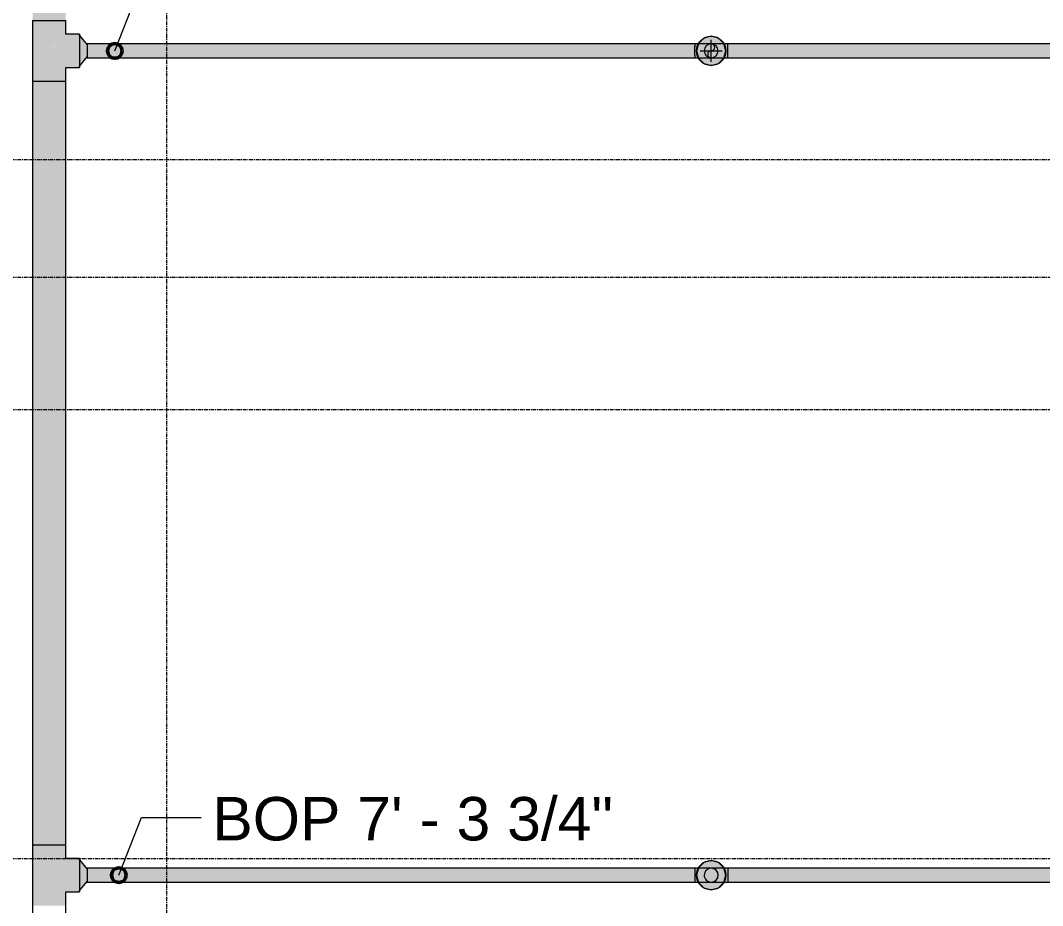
# Model space of a CAD drawing. Header units: inches. Extents: x -3679 to 241, y -496 to 1784.
# Drawn here: x -285.9 to -147, y 391.6 to 511.9 of the extents above; entities that cross this region are included whole.
import ezdxf

# ---------------------------------------------------------------- set-up
doc = ezdxf.new("R2010")
doc.units = ezdxf.units.IN
doc.header["$MEASUREMENT"] = 0
doc.linetypes.add('Grid Line', pattern=[0.875, 0.5, -0.125, 0.125, -0.125])
for name, color, linetype, lineweight in [('A-ANNO-NOTE', 250, 'Continuous', 9), ('G-ANNO-DIMS', 251, 'Continuous', 9), ('P-PIPE', 1, 'Continuous', 9), ('P-PIPE-CNTR', 1, 'Continuous', 9), ('S-GRID', 8, 'Continuous', 9)]:
    doc.layers.add(name, color=color, linetype=linetype, lineweight=lineweight)
doc.styles.add('Arial_1', font='arial.ttf', dxfattribs={"height": 5.901198})

msp = doc.modelspace()

# ---------------------------------------------------------------- hatches: boundary and pattern name
at = {"layer": 'A-ANNO-NOTE'}
for points in [[(-192, 505.74), (-191, 506.01), (-190.27, 506.74), (-190, 507.74), (-190.27, 508.74), (-191, 509.47), (-192, 509.74), (-193, 509.47), (-193.73, 508.74), (-194, 507.74), (-193.73, 506.74), (-193, 506.01)], [(-192, 393.74), (-191, 394.01), (-190.27, 394.74), (-190, 395.74), (-190.27, 396.74), (-191, 397.47), (-192, 397.74), (-193, 397.47), (-193.73, 396.74), (-194, 395.74), (-193.73, 394.74), (-193, 394.01)]]:
    msp.add_hatch(color=256, dxfattribs=at).paths.add_polyline_path(points, flags=0)
h = msp.add_hatch(color=256, dxfattribs=at)
edge = h.paths.add_edge_path(flags=0)
edge.add_arc((-192, 507.74), 2, 0, 360)
h = msp.add_hatch(color=256, dxfattribs=at)
edge = h.paths.add_edge_path(flags=0)
edge.add_arc((-192, 395.74), 2, 0, 360)
at = {"layer": 'P-PIPE'}
h = msp.add_hatch(color=256, dxfattribs=at)
h.paths.add_polyline_path([(-282.52, 571.6), (-282.52, 571.6), (-282.52, 571.45)], flags=0)
h.paths.add_polyline_path([(-281.95, 511.87), (-281.95, 571.6), (-284.2, 571.61), (-284.2, 511.88), (-283.07, 511.87), (-282.53, 511.87)], flags=0)
for points in [[(-281.95, 511.87), (-279.7, 511.88), (-279.7, 571.61), (-280.82, 571.6), (-281.95, 571.6), (-281.95, 518.45)], [(-281.96, 503.6), (-279.7, 503.61), (-279.7, 505.49), (-280.03, 505.82), (-281.96, 507.74), (-279.7, 509.99), (-279.7, 511.88), (-280.83, 511.87), (-284.2, 511.88), (-284.19, 503.61), (-283.54, 503.61), (-282.54, 503.6)], [(-279.61, 505.49), (-277.81, 505.49), (-277.82, 506.15), (-277.82, 509.69), (-277.81, 509.99), (-279.7, 509.99), (-280.83, 508.86), (-281.96, 507.74), (-279.7, 505.49)], [(-277.81, 505.68), (-276.78, 506.93), (-276.78, 508.57), (-277.81, 509.81), (-277.81, 508.61), (-277.81, 505.79)], [(-277.81, 505.49), (-277.81, 506.34), (-277.81, 509.03), (-277.82, 505.79)], [(-276.78, 507.74), (-194.25, 507.74), (-194.25, 508.69), (-276.78, 508.69), (-276.78, 508.22), (-276.78, 507.85)], [(-192, 506.79), (-191.75, 506.83), (-191.53, 506.92), (-191.33, 507.07), (-191.18, 507.27), (-191.08, 507.5), (-191.05, 507.74), (-191.08, 507.99), (-191.18, 508.22), (-191.33, 508.41), (-191.53, 508.57), (-191.75, 508.66), (-192, 508.69), (-192.25, 508.66), (-192.48, 508.57), (-192.67, 508.41), (-192.82, 508.22), (-192.92, 507.99), (-192.95, 507.74), (-192.92, 507.5), (-192.82, 507.27), (-192.67, 507.07), (-192.48, 506.92), (-192.25, 506.83)], [(-51.52, 507.74), (-50.32, 507.74), (-50.32, 508.69), (-189.76, 508.69), (-189.76, 508.22), (-189.76, 507.74), (-68.36, 507.74)], [(-236.77, 506.79), (-194.24, 506.79), (-194.25, 507.27), (-194.25, 507.74), (-276.78, 507.74), (-276.78, 506.79), (-270.45, 506.79)], [(-102.04, 506.79), (-50.32, 506.79), (-50.32, 507.27), (-50.32, 507.74), (-189.76, 507.74), (-189.76, 506.79), (-169.4, 506.79)], [(-281.95, 399.87), (-281.95, 503.6), (-284.2, 503.61), (-284.2, 399.88), (-283.07, 399.87), (-282.53, 399.87)], [(-281.95, 399.87), (-279.7, 399.88), (-279.7, 503.61), (-280.77, 503.6), (-281.95, 503.6), (-281.95, 401.84)], [(-281.96, 391.6), (-279.7, 391.61), (-279.7, 393.49), (-280.03, 393.82), (-281.96, 395.74), (-279.7, 397.99), (-279.7, 399.88), (-280.83, 399.87), (-284.2, 399.88), (-284.19, 391.61), (-283.54, 391.61), (-282.54, 391.6)], [(-277.81, 393.49), (-277.82, 394.15), (-277.82, 397.69), (-277.81, 397.99), (-279.7, 397.99), (-280.83, 396.86), (-281.96, 395.74), (-279.7, 393.49), (-278.87, 393.49)], [(-277.81, 393.68), (-276.78, 394.93), (-276.78, 396.57), (-277.81, 397.81), (-277.81, 396.61), (-277.81, 393.79)], [(-277.81, 393.49), (-277.81, 394.34), (-277.81, 397.03), (-277.82, 393.79)], [(-276.78, 395.74), (-194.22, 395.74), (-194.22, 396.69), (-276.78, 396.69), (-276.78, 396.22), (-276.78, 395.99)], [(-192, 394.79), (-191.75, 394.83), (-191.53, 394.92), (-191.33, 395.07), (-191.18, 395.27), (-191.08, 395.5), (-191.05, 395.74), (-191.08, 395.99), (-191.18, 396.22), (-191.33, 396.41), (-191.53, 396.57), (-191.75, 396.66), (-192, 396.69), (-192.25, 396.66), (-192.48, 396.57), (-192.67, 396.41), (-192.82, 396.22), (-192.92, 395.99), (-192.95, 395.74), (-192.92, 395.5), (-192.82, 395.27), (-192.67, 395.07), (-192.48, 394.92), (-192.25, 394.83)], [(-191.98, 394.79), (-191.73, 394.83), (-191.47, 394.94), (-191.29, 395.09), (-191.15, 395.27), (-191.06, 395.5), (-191.03, 395.75), (-191.06, 395.99), (-191.18, 396.25), (-191.33, 396.43), (-191.55, 396.59), (-191.77, 396.67), (-191.73, 396.66), (-191.48, 396.55), (-191.28, 396.37), (-191.16, 396.22), (-191.06, 395.98), (-191.04, 395.69), (-191.06, 395.49), (-191.19, 395.22), (-191.33, 395.05), (-191.53, 394.91), (-191.75, 394.83), (-191.98, 394.79)], [(-191.05, 395.74), (-191.03, 395.74), (-191.06, 395.99), (-191.16, 396.22), (-191.31, 396.42), (-191.5, 396.57), (-191.53, 396.57), (-191.31, 396.39), (-191.18, 396.22), (-191.08, 395.99), (-191.06, 395.82)], [(-51.52, 395.74), (-50.18, 395.74), (-50.18, 396.69), (-189.73, 396.69), (-189.73, 396.22), (-189.73, 395.74), (-68.36, 395.74)], [(-236.77, 394.79), (-194.22, 394.79), (-194.22, 395.27), (-194.22, 395.74), (-276.78, 395.74), (-276.78, 394.79), (-270.45, 394.79)], [(-191.75, 394.83), (-191.73, 394.83), (-191.5, 394.92), (-191.31, 395.07), (-191.15, 395.27), (-191.06, 395.51), (-191.03, 395.74), (-191.05, 395.74), (-191.08, 395.5), (-191.18, 395.27), (-191.33, 395.07), (-191.53, 394.92), (-191.73, 394.83)], [(-102.04, 394.79), (-50.18, 394.79), (-50.18, 395.27), (-50.18, 395.74), (-189.73, 395.74), (-189.73, 394.79), (-169.4, 394.79)]]:
    msp.add_hatch(color=256, dxfattribs=at).paths.add_polyline_path(points, flags=0)
h = msp.add_hatch(color=256, dxfattribs=at)
h.paths.add_polyline_path([(-189.76, 507.74), (-189.76, 508.69), (-191.99, 508.69), (-191.75, 508.66), (-191.47, 508.53), (-191.31, 508.4), (-191.16, 508.19), (-191.08, 507.99), (-191.05, 507.74)], flags=0)
h.paths.add_polyline_path([(-194.25, 507.74), (-192.95, 507.75), (-192.92, 508), (-192.82, 508.22), (-192.67, 508.42), (-192.43, 508.58), (-192.36, 508.62), (-192.18, 508.68), (-192.01, 508.69), (-194.24, 508.69), (-194.25, 508.22), (-194.25, 507.85)], flags=0)
h = msp.add_hatch(color=256, dxfattribs=at)
h.paths.add_polyline_path([(-192, 506.79), (-191.75, 506.83), (-191.52, 506.92), (-191.33, 507.07), (-191.18, 507.27), (-191.08, 507.5), (-191.05, 507.75), (-191.08, 507.99), (-191.18, 508.22), (-191.33, 508.42), (-191.53, 508.57), (-191.76, 508.66), (-192.01, 508.69), (-192.25, 508.66), (-192.48, 508.56), (-192.67, 508.41), (-192.82, 508.22), (-192.92, 507.99), (-192.95, 507.74), (-192.92, 507.49), (-192.82, 507.27), (-192.67, 507.07), (-192.47, 506.92), (-192.24, 506.82), (-192, 506.79)], flags=0)
h.paths.add_polyline_path([(-192, 506.79), (-192.25, 506.83), (-192.48, 506.92), (-192.67, 507.07), (-192.82, 507.27), (-192.92, 507.5), (-192.95, 507.75), (-192.92, 507.99), (-192.82, 508.22), (-192.67, 508.42), (-192.48, 508.57), (-192.24, 508.66), (-192, 508.69), (-191.75, 508.66), (-191.53, 508.57), (-191.32, 508.41), (-191.18, 508.22), (-191.08, 507.98), (-191.05, 507.74), (-191.08, 507.49), (-191.18, 507.27), (-191.33, 507.07), (-191.53, 506.92), (-191.75, 506.83), (-192, 506.79)], flags=0)
h = msp.add_hatch(color=256, dxfattribs=at)
h.paths.add_polyline_path([(-189.76, 506.82), (-189.76, 506.82), (-189.76, 506.82)], flags=0)
h.paths.add_polyline_path([(-192, 506.79), (-189.76, 506.79), (-189.76, 507.27), (-189.76, 507.74), (-191.05, 507.74), (-191.08, 507.49), (-191.18, 507.27), (-191.33, 507.07), (-191.57, 506.9), (-191.64, 506.86), (-191.82, 506.81), (-192, 506.79)], flags=0)
h.paths.add_polyline_path([(-192.17, 506.79), (-192.01, 506.79), (-192.25, 506.82), (-192.53, 506.96), (-192.69, 507.09), (-192.83, 507.28), (-192.92, 507.5), (-192.95, 507.74), (-194.25, 507.74), (-194.24, 506.79), (-192.46, 506.79)], flags=0)
h = msp.add_hatch(color=256, dxfattribs=at)
h.paths.add_polyline_path([(-192.95, 395.74), (-192.9, 396.04), (-192.8, 396.25), (-192.64, 396.44), (-192.45, 396.57), (-192.2, 396.67), (-192.04, 396.69), (-192.07, 396.69), (-194.22, 396.69), (-194.22, 396.22), (-194.22, 395.74)], flags=0)
h.paths.add_polyline_path([(-189.73, 395.74), (-189.73, 396.69), (-191.96, 396.69), (-191.73, 396.66), (-191.57, 396.6), (-191.44, 396.53), (-191.28, 396.4), (-191.15, 396.22), (-191.06, 395.98), (-191.02, 395.74)], flags=0)
h = msp.add_hatch(color=256, dxfattribs=at)
h.paths.add_polyline_path([(-191.03, 395.74), (-191.02, 395.74), (-191.03, 395.8)], flags=0)
h.paths.add_polyline_path([(-191.06, 395.99), (-191.06, 396), (-191.06, 395.99)], flags=0)
h.paths.add_polyline_path([(-191.73, 396.66), (-191.79, 396.68), (-191.74, 396.66)], flags=0)
h.paths.add_polyline_path([(-191.5, 396.57), (-191.61, 396.62), (-191.61, 396.61), (-191.51, 396.57)], flags=0)
h = msp.add_hatch(color=256, dxfattribs=at)
h.paths.add_polyline_path([(-189.73, 395.5), (-189.73, 395.5), (-191.02, 395.74)], flags=0)
h.paths.add_polyline_path([(-191.97, 394.79), (-189.73, 394.79), (-189.73, 395.27), (-189.73, 395.74), (-191.03, 395.73), (-191.06, 395.48), (-191.18, 395.23), (-191.33, 395.05), (-191.5, 394.92), (-191.61, 394.86), (-191.79, 394.81), (-191.96, 394.79)], flags=0)
h.paths.add_polyline_path([(-192.18, 394.79), (-192.04, 394.8), (-192.25, 394.83), (-192.48, 394.92), (-192.69, 395.09), (-192.82, 395.27), (-192.92, 395.5), (-192.95, 395.74), (-194.22, 395.74), (-194.22, 394.79), (-192.22, 394.79)], flags=0)
h = msp.add_hatch(color=256, dxfattribs=at)
h.paths.add_polyline_path([(-191.73, 394.82), (-191.61, 394.86), (-191.61, 394.87), (-191.73, 394.83)], flags=0)
h.paths.add_polyline_path([(-191.31, 395.07), (-191.27, 395.1), (-191.3, 395.07)], flags=0)
h.paths.add_polyline_path([(-191.5, 394.92), (-191.44, 394.96), (-191.5, 394.92)], flags=0)

# ---------------------------------------------------------------- linework, layer by layer
at = {"layer": 'A-ANNO-NOTE'}
for p, q in [((-192, 509.74), (-193, 509.47)), ((-191, 509.47), (-192, 509.74)), ((-193.73, 508.74), (-194, 507.74)), ((-193, 509.47), (-193.73, 508.74)), ((-190.27, 508.74), (-191, 509.47)), ((-190, 507.74), (-190.27, 508.74)), ((-194, 507.74), (-193.73, 506.74)), ((-190.27, 506.74), (-190, 507.74)), ((-193.73, 506.74), (-193, 506.01)), ((-193, 506.01), (-192, 505.74)), ((-192, 505.74), (-191, 506.01)), ((-191, 506.01), (-190.27, 506.74)), ((-193, 397.47), (-193.73, 396.74)), ((-192, 397.74), (-193, 397.47)), ((-191, 397.47), (-192, 397.74)), ((-190.27, 396.74), (-191, 397.47)), ((-193.73, 396.74), (-194, 395.74)), ((-190, 395.74), (-190.27, 396.74)), ((-194, 395.74), (-193.73, 394.74)), ((-193.73, 394.74), (-193, 394.01)), ((-191, 394.01), (-190.27, 394.74)), ((-190.27, 394.74), (-190, 395.74)), ((-193, 394.01), (-192, 393.74)), ((-192, 393.74), (-191, 394.01))]:
    msp.add_line(p, q, dxfattribs=at)
for centre in [(-192, 507.74), (-192, 395.74)]:
    msp.add_circle(centre, 2, dxfattribs=at)
at = {"layer": 'G-ANNO-DIMS'}
for p, q in [((-273.03, 507.74), (-268.66, 518.81)), ((-272.48, 395.74), (-269.4, 403.56)), ((-269.4, 403.56), (-261.28, 403.56))]:
    msp.add_line(p, q, dxfattribs=at)
at = {"layer": 'G-ANNO-DIMS', "lineweight": 50}
for centre in [(-273.03, 507.74), (-272.48, 395.74)]:
    msp.add_circle(centre, 1, dxfattribs=at)
at = {"layer": 'P-PIPE'}
for p, q in [((-284.2, 511.88), (-284.2, 503.61)), ((-279.7, 509.99), (-279.7, 511.88)), ((-277.81, 509.99), (-279.7, 509.99)), ((-277.81, 509.81), (-276.78, 508.56)), ((-194.24, 508.69), (-276.78, 508.69)), ((-189.76, 508.69), (-194.24, 508.69)), ((-50.32, 508.69), (-189.76, 508.69)), ((-277.81, 505.68), (-276.78, 506.93)), ((-276.78, 506.79), (-194.24, 506.79)), ((-194.24, 506.79), (-189.76, 506.79)), ((-189.76, 506.79), (-50.32, 506.79)), ((-279.7, 503.61), (-279.7, 505.49)), ((-279.7, 505.49), (-277.81, 505.49)), ((-284.2, 503.61), (-284.2, 399.88)), ((-279.7, 399.88), (-279.7, 503.61)), ((-284.2, 399.88), (-284.2, 391.61)), ((-279.7, 397.99), (-279.7, 399.88)), ((-277.81, 397.99), (-279.7, 397.99)), ((-277.81, 397.81), (-276.78, 396.56)), ((-194.22, 396.69), (-276.78, 396.69)), ((-189.73, 396.69), (-194.22, 396.69)), ((-191.98, 396.69), (-192, 396.69)), ((-191.97, 396.69), (-191.98, 396.69)), ((-50.18, 396.69), (-189.73, 396.69)), ((-276.78, 394.93), (-277.81, 393.68)), ((-276.78, 394.79), (-194.22, 394.79)), ((-194.22, 394.79), (-189.73, 394.79)), ((-192, 394.79), (-191.98, 394.79)), ((-191.98, 394.79), (-191.97, 394.79)), ((-189.73, 394.79), (-50.18, 394.79)), ((-279.7, 391.61), (-279.7, 393.49)), ((-279.7, 393.49), (-277.81, 393.49)), ((-284.2, 391.61), (-284.2, 287.88)), ((-279.7, 287.88), (-279.7, 391.61))]:
    msp.add_line(p, q, dxfattribs=at)
for centre, radius, start, end in [((-192, 507.74), 0.95, 0, 180), ((-192, 508.22), 0.475, 270, 90), ((-192, 507.74), 0.95, 180, 0), ((-192, 507.27), 0.475, 90, 270)]:
    msp.add_arc(centre, radius, start, end, dxfattribs=at)
for centre, major_axis, ratio, start_param, end_param in [((-281.95, 511.88), (2.25, 0), 0.002219, 3.141593, 3.270421), ((-281.95, 511.88), (2.25, 0), 0.002219, 3.141593, 3.399225), ((-281.95, 511.88), (2.25, 0), 0.002219, 3.403392, 3.53222), ((-281.95, 511.88), (2.25, 0), 0.002219, 3.532197, 3.661025), ((-281.95, 511.88), (2.25, 0), 0.002219, 3.665191, 3.79402), ((-281.95, 511.88), (2.25, 0), 0.002219, 3.793996, 3.922824), ((-281.95, 511.88), (2.25, 0), 0.002219, 3.926991, 4.184234), ((-281.95, 511.88), (2.25, 0), 0.002219, 3.926553, 4.184624), ((-281.95, 511.88), (2.25, 0), 0.002219, 4.18879, 4.446223), ((-281.95, 511.88), (2.25, 0), 0.002219, 4.188543, 4.446423), ((-281.95, 511.88), (-2.25, 0), 0.002219, 1.308997, 1.566582), ((-281.95, 511.88), (2.25, 0), 0.002219, 4.450494, 4.708222), ((-281.95, 511.88), (2.25, 0), 0.002219, 4.712389, 4.970115), ((-281.95, 511.88), (-2.25, 0), 0.002219, 1.570842, 1.828429), ((-281.95, 511.88), (2.25, 0), 0.002219, 4.974188, 5.232066), ((-281.95, 511.88), (2.25, 0), 0.002219, 4.974385, 5.231821), ((-281.95, 511.88), (2.25, 0), 0.002219, 5.235988, 5.494055), ((-281.95, 511.88), (2.25, 0), 0.002219, 5.236373, 5.493621), ((-281.95, 511.88), (2.25, 0), 0.002219, 5.497787, 5.624011), ((-281.95, 511.88), (2.25, 0), 0.002219, 5.626592, 5.75542), ((-281.95, 511.88), (2.25, 0), 0.002219, 5.759587, 5.888415), ((-281.95, 511.88), (2.25, 0), 0.002219, 5.888391, 6.017219), ((-281.95, 511.88), (2.25, 0), 0.002219, 6.021386, 6.150214), ((-281.95, 511.88), (2.25, 0), 0.002219, 6.15019, 6.279019), ((-277.81, 507.74), (0, 2.25), 0.004167, 0.002219, 3.141593), ((-277.81, 507.74), (0, 2.25), 0.004167, 5.892287, 6.283185), ((-276.78, 507.74), (0, 0.95), 0.004167, 0, 1.570796), ((-194.24, 507.74), (0, 0.951), 0.004167, 0, 1.570796), ((-194.24, 507.74), (0, 0.95), 0.004167, 0.523599, 0.784433), ((-194.24, 507.74), (0, 0.95), 0.004167, 0.785398, 1.046674), ((-189.76, 507.74), (0, 0.951), 0.004167, 0, 0.261799), ((-189.76, 507.74), (0, 0.951), 0.004167, 0.263896, 0.523599), ((-189.76, 507.74), (0, 0.951), 0.004167, 0.52478, 0.785398), ((-189.76, 507.74), (0, 0.95), 0.004167, 0.523599, 0.784433), ((-189.76, 507.74), (0, 0.951), 0.004167, 0.786138, 1.047198), ((-189.76, 507.74), (0, 0.95), 0.004167, 0.785398, 1.046674), ((-276.78, 507.74), (0, 0.95), 0.004167, 1.570796, 3.141593), ((-194.24, 507.74), (0, 0.95), 0.004167, 1.047198, 1.308764), ((-194.24, 507.74), (0, 0.95), 0.004167, 1.308997, 1.570796), ((-194.24, 507.74), (0, 0.951), 0.004167, 1.570796, 3.141593), ((-194.24, 507.74), (0, 0.95), 0.004167, 1.570796, 1.832596), ((-194.24, 507.74), (0, 0.95), 0.004167, 1.832829, 2.094395), ((-194.24, 507.74), (0, 0.95), 0.004167, 2.094919, 2.356194), ((-194.24, 507.74), (0, 0.95), 0.004167, 2.35716, 2.617994), ((-189.76, 507.74), (0, 0.951), 0.004167, 1.047647, 1.308997), ((-189.76, 507.74), (0, 0.95), 0.004167, 1.047198, 1.308764), ((-189.76, 507.74), (0, 0.951), 0.004167, 1.309214, 1.570796), ((-189.76, 507.74), (0, 0.95), 0.004167, 1.308997, 1.570796), ((-189.76, 507.74), (0, 0.951), 0.004167, 1.570796, 1.832379), ((-189.76, 507.74), (0, 0.95), 0.004167, 1.570796, 1.832596), ((-189.76, 507.74), (0, 0.951), 0.004167, 1.832596, 2.093946), ((-189.76, 507.74), (0, 0.95), 0.004167, 1.832829, 2.094395), ((-189.76, 507.74), (0, 0.951), 0.004167, 2.094395, 2.355454), ((-189.76, 507.74), (0, 0.95), 0.004167, 2.094919, 2.356194), ((-189.76, 507.74), (0, 0.951), 0.004167, 2.356194, 2.616812), ((-189.76, 507.74), (0, 0.95), 0.004167, 2.35716, 2.617994), ((-189.76, 507.74), (0, 0.951), 0.004167, 2.617994, 2.877697), ((-277.81, 507.74), (0, 2.25), 0.004167, 3.143812, 3.532495), ((-189.76, 507.74), (0, 0.951), 0.004167, 2.879793, 3.141593), ((-281.95, 503.61), (2.25, 0), 0.002219, 3.141593, 3.399225), ((-281.95, 503.61), (2.25, 0), 0.002219, 3.141593, 3.270421), ((-281.95, 503.61), (2.25, 0), 0.002219, 3.403392, 3.53222), ((-281.95, 503.61), (2.25, 0), 0.002219, 3.532197, 3.661025), ((-281.95, 503.61), (2.25, 0), 0.002219, 3.665191, 3.79402), ((-281.95, 503.61), (2.25, 0), 0.002219, 3.793996, 3.922824), ((-281.95, 503.61), (2.25, 0), 0.002219, 3.926553, 4.184624), ((-281.95, 503.61), (2.25, 0), 0.002219, 3.926991, 4.184234), ((-281.95, 503.61), (2.25, 0), 0.002219, 4.188543, 4.446423), ((-281.95, 503.61), (2.25, 0), 0.002219, 4.18879, 4.446223), ((-281.95, 503.61), (-2.25, 0), 0.002219, 1.308901, 1.56663), ((-281.95, 503.61), (2.25, 0), 0.002219, 4.45059, 4.708174), ((-281.95, 503.61), (2.25, 0), 0.002219, 4.712435, 4.970022), ((-281.95, 503.61), (2.25, 0), 0.002219, 4.712389, 4.970115), ((-281.95, 503.61), (2.25, 0), 0.002219, 4.974385, 5.231821), ((-281.95, 503.61), (2.25, 0), 0.002219, 4.974188, 5.232066), ((-281.95, 503.61), (2.25, 0), 0.002219, 5.236373, 5.493621), ((-281.95, 503.61), (2.25, 0), 0.002219, 5.235988, 5.494055), ((-281.95, 503.61), (2.25, 0), 0.002219, 5.497787, 5.624011), ((-281.95, 503.61), (2.25, 0), 0.002219, 5.626592, 5.75542), ((-281.95, 503.61), (2.25, 0), 0.002219, 5.759587, 5.888415), ((-281.95, 503.61), (2.25, 0), 0.002219, 5.888391, 6.017219), ((-281.95, 503.61), (2.25, 0), 0.002219, 6.021386, 6.150214), ((-281.95, 503.61), (-2.25, 0), 0.002219, 3.008598, 3.137426), ((-281.95, 399.88), (2.25, 0), 0.002219, 3.141593, 3.399225), ((-281.95, 399.88), (2.25, 0), 0.002219, 3.141593, 3.270421), ((-281.95, 399.88), (2.25, 0), 0.002219, 3.403392, 3.53222), ((-281.95, 399.88), (2.25, 0), 0.002219, 3.532197, 3.661025), ((-281.95, 399.88), (2.25, 0), 0.002219, 3.665191, 3.79402), ((-281.95, 399.88), (2.25, 0), 0.002219, 3.793996, 3.922824), ((-281.95, 399.88), (2.25, 0), 0.002219, 3.926553, 4.184624), ((-281.95, 399.88), (2.25, 0), 0.002219, 3.926991, 4.184234), ((-281.95, 399.88), (2.25, 0), 0.002219, 4.188543, 4.446423), ((-281.95, 399.88), (2.25, 0), 0.002219, 4.18879, 4.446223), ((-281.95, 399.88), (2.25, 0), 0.002219, 4.450494, 4.708222), ((-281.95, 399.88), (-2.25, 0), 0.002219, 1.308997, 1.566582), ((-281.95, 399.88), (-2.25, 0), 0.002219, 1.570842, 1.828429), ((-281.95, 399.88), (2.25, 0), 0.002219, 4.712389, 4.970115), ((-281.95, 399.88), (2.25, 0), 0.002219, 4.974385, 5.231821), ((-281.95, 399.88), (2.25, 0), 0.002219, 4.974188, 5.232066), ((-281.95, 399.88), (2.25, 0), 0.002219, 5.236373, 5.493621), ((-281.95, 399.88), (2.25, 0), 0.002219, 5.235988, 5.494055), ((-281.95, 399.88), (2.25, 0), 0.002219, 5.497787, 5.624011), ((-281.95, 399.88), (2.25, 0), 0.002219, 5.626592, 5.75542), ((-281.95, 399.88), (2.25, 0), 0.002219, 5.759587, 5.888415), ((-281.95, 399.88), (2.25, 0), 0.002219, 5.888391, 6.017219), ((-281.95, 399.88), (2.25, 0), 0.002219, 6.021386, 6.150214), ((-281.95, 399.88), (2.25, 0), 0.002219, 6.15019, 6.279019), ((-277.81, 395.74), (0, 2.25), 0.004167, 0.002219, 3.141593), ((-277.81, 395.74), (0, 2.25), 0.004167, 5.892287, 6.283185), ((-276.78, 395.74), (0, 0.95), 0.004167, 0, 1.570796), ((-194.22, 395.74), (0, 0.951), 0.004167, 0, 1.570796), ((-194.22, 395.74), (0, 0.95), 0.004167, 0.523599, 0.784433), ((-194.22, 395.74), (0, 0.95), 0.004167, 0.785398, 1.046674), ((-194.22, 395.74), (0, 0.95), 0.004167, 1.047198, 1.308764), ((-194.22, 395.74), (0, 0.95), 0.004167, 1.308997, 1.570796), ((-192, 395.74), (0, 0.95), 0.999996, 0, 1.570796), ((-192, 395.74), (0, 0.95), 0.999996, 4.712389, 6.283185), ((-191.98, 395.74), (0, 0.951), 0.999996, 4.712389, 6.283185), ((-189.73, 395.74), (0, 0.951), 0.004167, 0, 0.261799), ((-189.73, 395.74), (0, 0.951), 0.004167, 0.263896, 0.523599), ((-189.73, 395.74), (0, 0.95), 0.004167, 0.523599, 0.784433), ((-189.73, 395.74), (0, 0.951), 0.004167, 0.52478, 0.785398), ((-189.73, 395.74), (0, 0.95), 0.004167, 0.785398, 1.046674), ((-189.73, 395.74), (0, 0.951), 0.004167, 0.786138, 1.047198), ((-189.73, 395.74), (0, 0.95), 0.004167, 1.047198, 1.308764), ((-189.73, 395.74), (0, 0.951), 0.004167, 1.047647, 1.308997), ((-189.73, 395.74), (0, 0.95), 0.004167, 1.308997, 1.570796), ((-189.73, 395.74), (0, 0.951), 0.004167, 1.309214, 1.570796), ((-276.78, 395.74), (0, 0.95), 0.004167, 1.570796, 3.141593), ((-194.22, 395.74), (0, 0.951), 0.004167, 1.570796, 3.141593), ((-194.22, 395.74), (0, 0.95), 0.004167, 1.570796, 1.832596), ((-194.22, 395.74), (0, 0.95), 0.004167, 1.832829, 2.094395), ((-194.22, 395.74), (0, 0.95), 0.004167, 2.094919, 2.356194), ((-194.22, 395.74), (0, 0.95), 0.004167, 2.35716, 2.617994), ((-192, 395.74), (0, 0.95), 0.999996, 1.570796, 3.141593), ((-192, 395.74), (0, 0.95), 0.999996, 3.141593, 4.712389), ((-191.98, 395.74), (0, 0.951), 0.999996, 3.141593, 4.712389), ((-189.73, 395.74), (0, 0.95), 0.004167, 1.570796, 1.832596), ((-189.73, 395.74), (0, 0.951), 0.004167, 1.570796, 1.832379), ((-189.73, 395.74), (0, 0.95), 0.004167, 1.832829, 2.094395), ((-189.73, 395.74), (0, 0.951), 0.004167, 1.832596, 2.093946), ((-189.73, 395.74), (0, 0.95), 0.004167, 2.094919, 2.356194), ((-189.73, 395.74), (0, 0.951), 0.004167, 2.094395, 2.355454), ((-189.73, 395.74), (0, 0.95), 0.004167, 2.35716, 2.617994), ((-189.73, 395.74), (0, 0.951), 0.004167, 2.356194, 2.616812), ((-189.73, 395.74), (0, 0.951), 0.004167, 2.617994, 2.877697), ((-189.73, 395.74), (0, 0.951), 0.004167, 2.879793, 3.141593), ((-277.81, 395.74), (0, 2.25), 0.004167, 3.143812, 3.532495)]:
    msp.add_ellipse(centre, major_axis=major_axis, ratio=ratio, start_param=start_param, end_param=end_param, dxfattribs=at)
at = {"layer": 'P-PIPE-CNTR'}
for p, q in [((-192, 506.24), (-192, 509.24)), ((-193.5, 507.74), (-190.5, 507.74))]:
    msp.add_line(p, q, dxfattribs=at)
at = {"layer": 'S-GRID', "linetype": 'Grid Line'}
for p, q in [((-266, 1771.74), (-266, -484.26)), ((-3666.39, 493), (228, 493)), ((-3666.39, 477), (228, 477)), ((-3666.39, 459), (228, 459)), ((-3666.39, 398), (228, 398))]:
    msp.add_line(p, q, dxfattribs=at)

# ---------------------------------------------------------------- next in the draw order: texts
at = {"layer": 'G-ANNO-DIMS', "insert": (-259.78, 406.36), "char_height": 5.9012, "width": 64.872, "attachment_point": 1, "line_spacing_factor": 0.938532, "style": 'Arial_1', "bg_fill": 3, "box_fill_scale": 1.25, "bg_fill_color": 0, "bg_fill_transparency": 0}
msp.add_mtext('BOP 7\' - 3 3/4"', dxfattribs=at)

doc.saveas('drawing.dxf')
